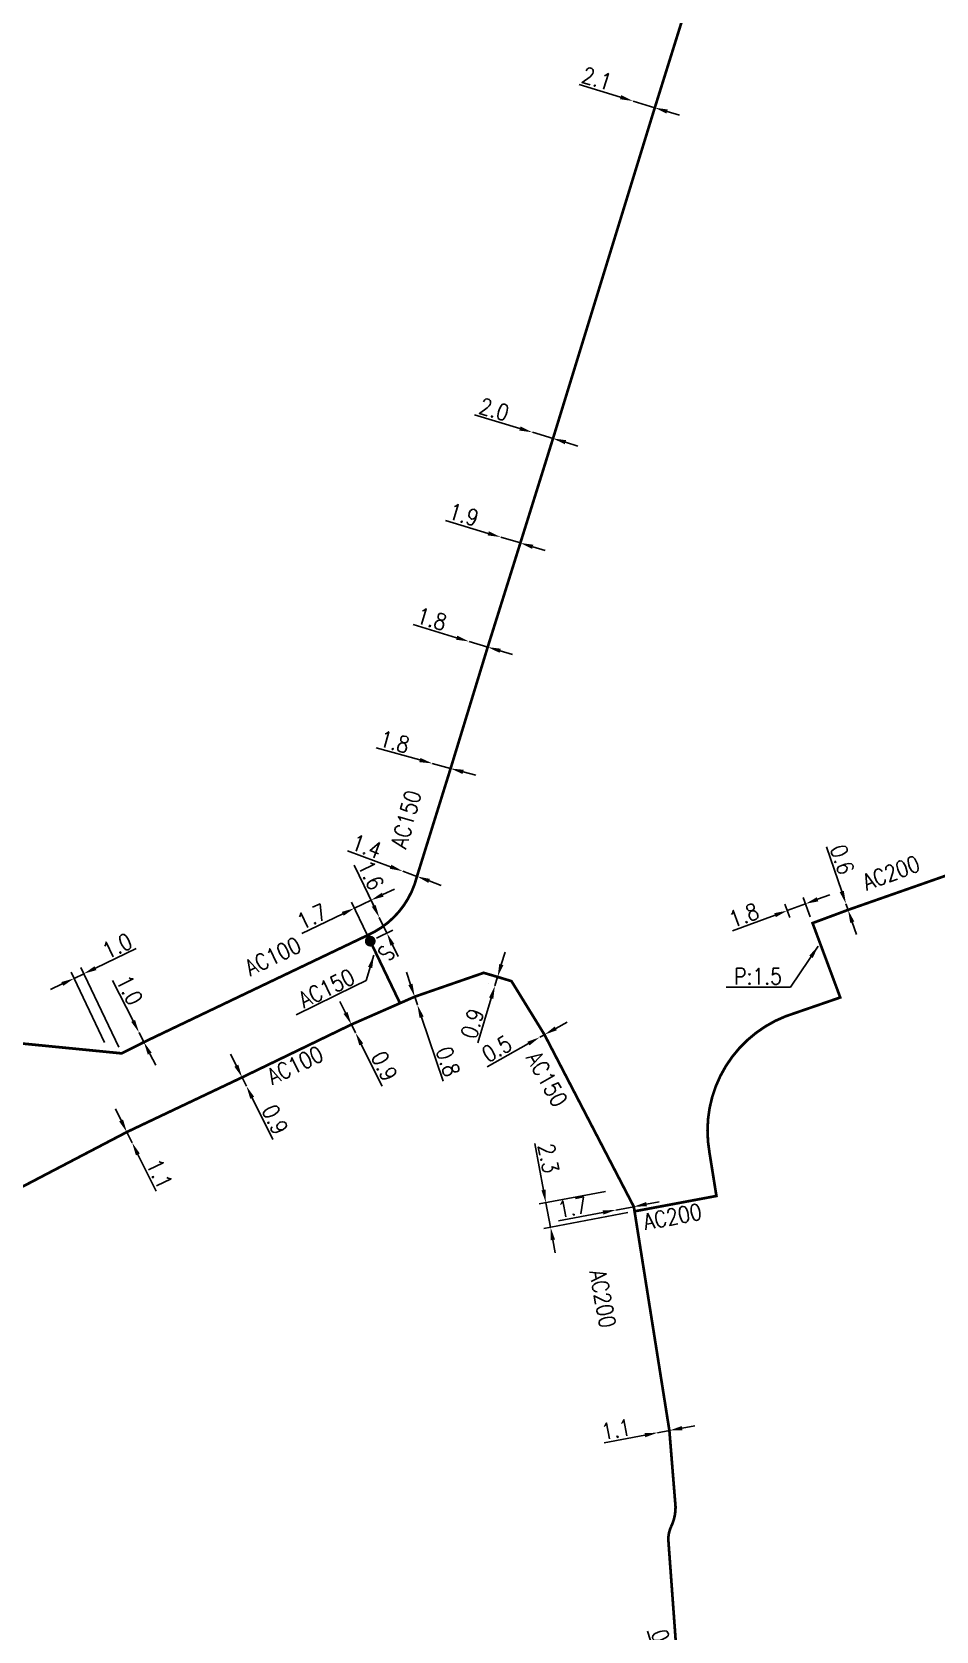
# Model space of a CAD drawing. Header units: millimetres. Extents: x 100882 to 102000, y 121995 to 123000.
# Drawn here: x 101259.4 to 101343, y 122327.5 to 122475.4 of the extents above; entities that cross this region are included whole.
import ezdxf
from ezdxf.enums import TextEntityAlignment as Align

# ---------------------------------------------------------------- set-up
doc = ezdxf.new("R2010")
doc.units = ezdxf.units.MM
doc.header["$PDMODE"] = 34
doc.linetypes.add('L_25_AP', pattern=[2000, 1000, 1000])
doc.layers.get('0').update_dxf_attribs({"linetype": 'CONTINUOUS'})
doc.layers.get('DEFPOINTS').update_dxf_attribs({"linetype": 'CONTINUOUS'})
doc.layers.add('L_150', color=1, linetype='CONTINUOUS')
doc.layers.add('L_300', color=7, linetype='CONTINUOUS')
doc.styles.add('G_ROMANS', font='ROMANS.SHX', dxfattribs={"width": 0.75})
doc.styles.get("Standard").update_dxf_attribs({"font": 'romans.shx', "width": 0.85})
doc.dimstyles.get("Standard").update_dxf_attribs({"dimtxt": 1.5, "dimasz": 1.2, "dimexe": 0.625, "dimexo": 0.625, "dimgap": 0.25, "dimtad": 1, "dimdec": 1, "dimzin": 0, "dimdsep": 46, "dimtxsty": 'Standard', "dimcen": -0.5, "dimadec": 0, "dimazin": 0, "dimtfac": 1, "dimtdec": 1, "dimtmove": 0, "dimatfit": 3, "dimfxl": 0, "dimtolj": 1, "dimtzin": 0, "dimarcsym": 0})

# ---------------------------------------------------------------- blocks, each defined once
blk = doc.blocks.new('*D352')
at = {"layer": 'DEFPOINTS', "color": 0, "linetype": 'Continuous', "transparency": 16777216}
for p in [(101313.04, 122368.29), (101306.92, 122367.14), (101315.12, 122366.35)]:
    blk.add_point(p, dxfattribs=at)
at = {"layer": 'L_150', "color": 0, "linetype": 'Continuous', "lineweight": -2, "transparency": 16777216}
for p, q in [((101306.7, 122368.32), (101305.89, 122372.62)), ((101312.42, 122368.18), (101306.31, 122367.03)), ((101307.35, 122364.88), (101306.92, 122367.14)), ((101314.51, 122366.23), (101306.74, 122364.77)), ((101307.57, 122363.7), (101307.79, 122362.52))]:
    blk.add_line(p, q, dxfattribs=at)
at = {"layer": 'L_150', "color": 0, "linetype": 'Continuous', "transparency": 16777216}
for points in [[(101306.9, 122368.36), (101306.51, 122368.29), (101306.92, 122367.14)], [(101307.77, 122363.74), (101307.37, 122363.67), (101307.35, 122364.88)]]:
    blk.add_solid(points, dxfattribs=at)
at = {"layer": 'L_150', "color": 0, "linetype": 'Continuous', "transparency": 16777216, "insert": (101307.17, 122371.25), "char_height": 1.5, "attachment_point": 5, "rotation": 280.6541}
blk.add_mtext('\\A1;2.3', dxfattribs=at)
blk = doc.blocks.new('*D353')
at = {"layer": 'DEFPOINTS', "color": 0, "linetype": 'Continuous', "transparency": 16777216}
for p in [(101313.38, 122366.47), (101313.38, 122366.47), (101315.05, 122366.78)]:
    blk.add_point(p, dxfattribs=at)
at = {"layer": 'L_150', "color": 0, "linetype": 'Continuous', "lineweight": -2, "transparency": 16777216}
for p, q in [((101315.05, 122366.78), (101313.38, 122366.47)), ((101316.23, 122367.01), (101317.41, 122367.23)), ((101312.2, 122366.24), (101308.09, 122365.46))]:
    blk.add_line(p, q, dxfattribs=at)
at = {"layer": 'L_150', "color": 0, "linetype": 'Continuous', "transparency": 16777216}
for points in [[(101312.17, 122366.44), (101312.24, 122366.05), (101313.38, 122366.47)], [(101316.19, 122367.21), (101316.27, 122366.81), (101315.05, 122366.78)]]:
    blk.add_solid(points, dxfattribs=at)
at = {"layer": 'L_150', "color": 0, "linetype": 'Continuous', "transparency": 16777216, "insert": (101309.37, 122366.72), "char_height": 1.5, "attachment_point": 5, "rotation": 10.7774}
blk.add_mtext('\\A1;1.7', dxfattribs=at)
blk = doc.blocks.new('*D354')
at = {"layer": 'DEFPOINTS', "color": 0, "linetype": 'Continuous', "transparency": 16777216}
for p in [(101296.42, 122407.78), (101296.42, 122407.78), (101298.11, 122407.31)]:
    blk.add_point(p, dxfattribs=at)
at = {"layer": 'L_150', "color": 0, "linetype": 'Continuous', "lineweight": -2, "transparency": 16777216}
for p, q in [((101295.27, 122408.1), (101291.23, 122409.21)), ((101298.11, 122407.31), (101296.42, 122407.78)), ((101299.27, 122407), (101300.43, 122406.68))]:
    blk.add_line(p, q, dxfattribs=at)
at = {"layer": 'L_150', "color": 0, "linetype": 'Continuous', "transparency": 16777216}
for points in [[(101295.32, 122408.29), (101295.21, 122407.9), (101296.42, 122407.78)], [(101299.32, 122407.19), (101299.22, 122406.8), (101298.11, 122407.31)]]:
    blk.add_solid(points, dxfattribs=at)
at = {"layer": 'L_150', "color": 0, "linetype": 'Continuous', "transparency": 16777216, "insert": (101292.93, 122409.78), "char_height": 1.5, "attachment_point": 5, "rotation": 344.6181}
blk.add_mtext('\\A1;1.8', dxfattribs=at)
blk = doc.blocks.new('*D355')
at = {"layer": 'DEFPOINTS', "color": 0, "linetype": 'Continuous', "transparency": 16777216}
for p in [(101299.82, 122419.06), (101299.82, 122419.06), (101301.54, 122418.54)]:
    blk.add_point(p, dxfattribs=at)
at = {"layer": 'L_150', "color": 0, "linetype": 'Continuous', "lineweight": -2, "transparency": 16777216}
for p, q in [((101298.67, 122419.41), (101294.66, 122420.62)), ((101301.54, 122418.54), (101299.82, 122419.06)), ((101302.69, 122418.2), (101303.84, 122417.85))]:
    blk.add_line(p, q, dxfattribs=at)
at = {"layer": 'L_150', "color": 0, "linetype": 'Continuous', "transparency": 16777216}
for points in [[(101298.73, 122419.6), (101298.61, 122419.22), (101299.82, 122419.06)], [(101302.75, 122418.39), (101302.64, 122418.01), (101301.54, 122418.54)]]:
    blk.add_solid(points, dxfattribs=at)
at = {"layer": 'L_150', "color": 0, "linetype": 'Continuous', "transparency": 16777216, "insert": (101296.38, 122421.14), "char_height": 1.5, "attachment_point": 5, "rotation": 343.2606}
blk.add_mtext('\\A1;1.8', dxfattribs=at)
blk = doc.blocks.new('*D356')
at = {"layer": 'DEFPOINTS', "color": 0, "linetype": 'Continuous', "transparency": 16777216}
for p in [(101302.74, 122428.72), (101302.74, 122428.72), (101304.56, 122428.17)]:
    blk.add_point(p, dxfattribs=at)
at = {"layer": 'L_150', "color": 0, "linetype": 'Continuous', "lineweight": -2, "transparency": 16777216}
for p, q in [((101301.59, 122429.06), (101297.64, 122430.25)), ((101304.56, 122428.17), (101302.74, 122428.72)), ((101305.71, 122427.82), (101306.85, 122427.47))]:
    blk.add_line(p, q, dxfattribs=at)
at = {"layer": 'L_150', "color": 0, "linetype": 'Continuous', "transparency": 16777216}
for points in [[(101301.65, 122429.25), (101301.53, 122428.87), (101302.74, 122428.72)], [(101305.76, 122428.01), (101305.65, 122427.63), (101304.56, 122428.17)]]:
    blk.add_solid(points, dxfattribs=at)
at = {"layer": 'L_150', "color": 0, "linetype": 'Continuous', "transparency": 16777216, "insert": (101299.33, 122430.79), "char_height": 1.5, "attachment_point": 5, "rotation": 343.2245}
blk.add_mtext('\\A1;1.9', dxfattribs=at)
blk = doc.blocks.new('*D357')
at = {"layer": 'DEFPOINTS', "color": 0, "linetype": 'Continuous', "transparency": 16777216}
for p in [(101305.67, 122438.41), (101305.67, 122438.41), (101307.58, 122437.84)]:
    blk.add_point(p, dxfattribs=at)
at = {"layer": 'L_150', "color": 0, "linetype": 'Continuous', "lineweight": -2, "transparency": 16777216}
for p, q in [((101304.52, 122438.76), (101300.33, 122440.02)), ((101307.58, 122437.84), (101305.67, 122438.41)), ((101307.76, 122438.43), (101307.76, 122438.43)), ((101308.73, 122437.49), (101309.88, 122437.14))]:
    blk.add_line(p, q, dxfattribs=at)
at = {"layer": 'L_150', "color": 0, "linetype": 'Continuous', "transparency": 16777216}
for points in [[(101304.58, 122438.95), (101304.46, 122438.57), (101305.67, 122438.41)], [(101308.79, 122437.68), (101308.67, 122437.3), (101307.58, 122437.84)]]:
    blk.add_solid(points, dxfattribs=at)
at = {"layer": 'L_150', "color": 0, "linetype": 'Continuous', "transparency": 16777216, "insert": (101302.14, 122440.52), "char_height": 1.5, "attachment_point": 5, "rotation": 343.1902}
blk.add_mtext('\\A1;2.0', dxfattribs=at)
blk = doc.blocks.new('*D358')
at = {"layer": 'DEFPOINTS', "color": 0, "linetype": 'Continuous', "transparency": 16777216}
for p in [(101314.98, 122469.05), (101314.98, 122469.05), (101316.99, 122468.43)]:
    blk.add_point(p, dxfattribs=at)
at = {"layer": 'L_150', "color": 0, "linetype": 'Continuous', "lineweight": -2, "transparency": 16777216}
for p, q in [((101313.83, 122469.41), (101310, 122470.59)), ((101316.99, 122468.43), (101314.98, 122469.05)), ((101318.13, 122468.08), (101319.28, 122467.73))]:
    blk.add_line(p, q, dxfattribs=at)
at = {"layer": 'L_150', "color": 0, "linetype": 'Continuous', "transparency": 16777216}
for points in [[(101313.89, 122469.6), (101313.77, 122469.22), (101314.98, 122469.05)], [(101318.19, 122468.27), (101318.07, 122467.89), (101316.99, 122468.43)]]:
    blk.add_solid(points, dxfattribs=at)
at = {"layer": 'L_150', "color": 0, "linetype": 'Continuous', "transparency": 16777216, "insert": (101311.64, 122471.13), "char_height": 1.5, "attachment_point": 5, "rotation": 342.8343}
blk.add_mtext('\\A1;2.1', dxfattribs=at)
blk = doc.blocks.new('L_300_11')
at = {"color": 0, "linetype": 'Continuous', "const_width": 0.497, "flags": 128}
blk.add_lwpolyline([(-0.25, 0, 1), (0.25, 0, 1)], format="xyb", close=True, dxfattribs=at)
at = {"color": 0, "linetype": 'Continuous', "style": 'G_ROMANS', "width": 0.75}
blk.add_text('S', height=1.5, dxfattribs=at).set_placement((0, 1.85), align=Align.MIDDLE)
at = {"color": 0, "linetype": 'Continuous', "width": 0.75, "flags": 3}
for tag, p in [('DEF_LEG', (0, -5)), ('DEF_COUP', (0, -7.5)), ('DEF_TYPE', (0, -10))]:
    blk.add_attdef(tag, text='', height=1.2, dxfattribs=at).set_placement(p, align=Align.MIDDLE)
blk = doc.blocks.new('*D368')
at = {"layer": 'DEFPOINTS', "color": 0, "linetype": 'Continuous', "transparency": 16777216}
for p in [(101290.75, 122395.13), (101291.52, 122393.52), (101290.68, 122391.34)]:
    blk.add_point(p, dxfattribs=at)
at = {"layer": 'L_300', "color": 0, "linetype": 'Continuous', "lineweight": -2, "transparency": 16777216}
for p, q in [((101291.84, 122395.64), (101292.92, 122396.16)), ((101290.41, 122391.91), (101288.95, 122394.95)), ((101290.75, 122395.13), (101289.22, 122394.39)), ((101291.25, 122394.08), (101290.48, 122395.69)), ((101288.14, 122393.87), (101284.36, 122392.06))]:
    blk.add_line(p, q, dxfattribs=at)
at = {"layer": 'L_300', "color": 0, "linetype": 'Continuous', "transparency": 16777216}
for points in [[(101288.05, 122394.05), (101288.22, 122393.69), (101289.22, 122394.39)], [(101291.75, 122395.82), (101291.92, 122395.46), (101290.75, 122395.13)]]:
    blk.add_solid(points, dxfattribs=at)
at = {"layer": 'L_300', "color": 0, "linetype": 'Continuous', "transparency": 16777216, "insert": (101285.28, 122393.61), "char_height": 1.5, "attachment_point": 5, "rotation": 25.6233}
blk.add_mtext('\\A1;1.7', dxfattribs=at)
blk = doc.blocks.new('*D389')
at = {"layer": 'DEFPOINTS', "color": 0, "linetype": 'Continuous', "transparency": 16777216}
for p in [(101268.17, 122373.68), (101268.66, 122372.7), (101268.66, 122372.7)]:
    blk.add_point(p, dxfattribs=at)
at = {"layer": 'L_150', "color": 0, "linetype": 'Continuous', "lineweight": -2, "transparency": 16777216}
for p, q in [((101267.64, 122374.76), (101267.11, 122375.84)), ((101268.17, 122373.68), (101268.66, 122372.7)), ((101269.19, 122371.62), (101270.89, 122368.2))]:
    blk.add_line(p, q, dxfattribs=at)
at = {"layer": 'L_150', "color": 0, "linetype": 'Continuous', "transparency": 16777216}
for points in [[(101267.82, 122374.85), (101267.46, 122374.67), (101268.17, 122373.68)], [(101269.37, 122371.71), (101269.01, 122371.53), (101268.66, 122372.7)]]:
    blk.add_solid(points, dxfattribs=at)
at = {"layer": 'L_150', "color": 0, "linetype": 'Continuous', "transparency": 16777216, "insert": (101271.2, 122369.82), "char_height": 1.5, "attachment_point": 5, "rotation": 296.3563}
blk.add_mtext('\\A1;1.1', dxfattribs=at)
blk = doc.blocks.new('*D390')
at = {"layer": 'DEFPOINTS', "color": 0, "linetype": 'Continuous', "transparency": 16777216}
for p in [(101278.83, 122378.74), (101279.23, 122377.94), (101279.23, 122377.94)]:
    blk.add_point(p, dxfattribs=at)
at = {"layer": 'L_150', "color": 0, "linetype": 'Continuous', "lineweight": -2, "transparency": 16777216}
for p, q in [((101278.3, 122379.82), (101277.77, 122380.89)), ((101278.83, 122378.74), (101279.23, 122377.94)), ((101279.76, 122376.86), (101281.68, 122373))]:
    blk.add_line(p, q, dxfattribs=at)
at = {"layer": 'L_150', "color": 0, "linetype": 'Continuous', "transparency": 16777216}
for points in [[(101278.48, 122379.91), (101278.12, 122379.73), (101278.83, 122378.74)], [(101279.94, 122376.95), (101279.58, 122376.77), (101279.23, 122377.94)]]:
    blk.add_solid(points, dxfattribs=at)
at = {"layer": 'L_150', "color": 0, "linetype": 'Continuous', "transparency": 16777216, "insert": (101281.88, 122374.84), "char_height": 1.5, "attachment_point": 5, "rotation": 296.3608}
blk.add_mtext('\\A1;0.9', dxfattribs=at)
blk = doc.blocks.new('*D391')
at = {"layer": 'DEFPOINTS', "color": 0, "linetype": 'Continuous', "transparency": 16777216}
for p in [(101288.94, 122383.63), (101289.32, 122382.87), (101289.32, 122382.87)]:
    blk.add_point(p, dxfattribs=at)
at = {"layer": 'L_150', "color": 0, "linetype": 'Continuous', "lineweight": -2, "transparency": 16777216}
for p, q in [((101288.4, 122384.7), (101287.86, 122385.77)), ((101288.94, 122383.63), (101289.32, 122382.87)), ((101289.85, 122381.79), (101291.78, 122377.94))]:
    blk.add_line(p, q, dxfattribs=at)
at = {"layer": 'L_150', "color": 0, "linetype": 'Continuous', "transparency": 16777216}
for points in [[(101288.58, 122384.79), (101288.22, 122384.61), (101288.94, 122383.63)], [(101290.03, 122381.88), (101289.67, 122381.7), (101289.32, 122382.87)]]:
    blk.add_solid(points, dxfattribs=at)
at = {"layer": 'L_150', "color": 0, "linetype": 'Continuous', "transparency": 16777216, "insert": (101291.98, 122379.78), "char_height": 1.5, "attachment_point": 5, "rotation": 296.59}
blk.add_mtext('\\A1;0.9', dxfattribs=at)
blk = doc.blocks.new('*D396')
at = {"layer": 'DEFPOINTS', "color": 0, "linetype": 'Continuous', "transparency": 16777216}
for p in [(101263.29, 122387.89), (101266.38, 122381.41), (101267.7, 122380.96)]:
    blk.add_point(p, dxfattribs=at)
at = {"layer": 'L_150', "color": 0, "linetype": 'Continuous', "lineweight": -2, "transparency": 16777216}
for p, q in [((101265.27, 122388.84), (101269.05, 122390.65)), ((101266.11, 122381.98), (101263.02, 122388.46)), ((101267.43, 122381.53), (101263.92, 122388.89)), ((101262.2, 122387.38), (101261.12, 122386.86)), ((101263.29, 122387.89), (101264.19, 122388.33))]:
    blk.add_line(p, q, dxfattribs=at)
at = {"layer": 'L_150', "color": 0, "linetype": 'Continuous', "transparency": 16777216}
for points in [[(101265.19, 122389.02), (101265.36, 122388.66), (101264.19, 122388.33)], [(101262.12, 122387.56), (101262.29, 122387.2), (101263.29, 122387.89)]]:
    blk.add_solid(points, dxfattribs=at)
at = {"layer": 'L_150', "color": 0, "linetype": 'Continuous', "transparency": 16777216, "insert": (101267.27, 122390.9), "char_height": 1.5, "attachment_point": 5, "rotation": 25.5031}
blk.add_mtext('\\A1;1.0', dxfattribs=at)
blk = doc.blocks.new('*D397')
at = {"layer": 'DEFPOINTS', "color": 0, "linetype": 'Continuous', "transparency": 16777216}
for p in [(101269.3, 122382.89), (101269.3, 122382.89), (101269.75, 122382)]:
    blk.add_point(p, dxfattribs=at)
at = {"layer": 'L_150', "color": 0, "linetype": 'Continuous', "lineweight": -2, "transparency": 16777216}
for p, q in [((101268.75, 122383.96), (101266.86, 122387.7)), ((101269.75, 122382), (101269.3, 122382.89)), ((101270.29, 122380.93), (101270.84, 122379.86))]:
    blk.add_line(p, q, dxfattribs=at)
at = {"layer": 'L_150', "color": 0, "linetype": 'Continuous', "transparency": 16777216}
for points in [[(101268.93, 122384.05), (101268.58, 122383.87), (101269.3, 122382.89)], [(101270.47, 122381.02), (101270.11, 122380.84), (101269.75, 122382)]]:
    blk.add_solid(points, dxfattribs=at)
at = {"layer": 'L_150', "color": 0, "linetype": 'Continuous', "transparency": 16777216, "insert": (101268.43, 122386.82), "char_height": 1.5, "attachment_point": 5, "rotation": 296.8982}
blk.add_mtext('\\A1;1.0', dxfattribs=at)
blk = doc.blocks.new('*D402')
at = {"layer": 'DEFPOINTS', "color": 0, "linetype": 'Continuous', "transparency": 16777216}
for p in [(101329.23, 122394.16), (101329.68, 122392.94), (101331.58, 122393.01)]:
    blk.add_point(p, dxfattribs=at)
at = {"layer": 'L_150', "color": 0, "linetype": 'Continuous', "lineweight": -2, "transparency": 16777216}
for p, q in [((101329.47, 122393.53), (101329.01, 122394.75)), ((101330.92, 122394.79), (101329.23, 122394.16)), ((101331.36, 122393.6), (101330.7, 122395.38)), ((101332.04, 122395.21), (101333.17, 122395.63)), ((101328.11, 122393.74), (101324.18, 122392.28))]:
    blk.add_line(p, q, dxfattribs=at)
at = {"layer": 'L_150', "color": 0, "linetype": 'Continuous', "transparency": 16777216}
for points in [[(101331.97, 122395.4), (101332.11, 122395.02), (101330.92, 122394.79)], [(101328.04, 122393.93), (101328.18, 122393.56), (101329.23, 122394.16)]]:
    blk.add_solid(points, dxfattribs=at)
at = {"layer": 'L_150', "color": 0, "linetype": 'Continuous', "transparency": 16777216, "insert": (101325.23, 122393.74), "char_height": 1.5, "attachment_point": 5, "rotation": 20.4159}
blk.add_mtext('\\A1;1.8', dxfattribs=at)
blk = doc.blocks.new('*D439')
at = {"layer": 'DEFPOINTS', "color": 0, "linetype": 'Continuous', "transparency": 16777216}
for p in [(101318.49, 122320.68), (101318.66, 122320.16), (101318.66, 122320.16)]:
    blk.add_point(p, dxfattribs=at)
at = {"layer": 'L_150', "color": 0, "linetype": 'Continuous', "lineweight": -2, "transparency": 16777216}
for p, q in [((101318.13, 122321.82), (101316.32, 122327.52)), ((101318.66, 122320.16), (101318.49, 122320.68)), ((101319.02, 122319.01), (101319.38, 122317.87))]:
    blk.add_line(p, q, dxfattribs=at)
at = {"layer": 'L_150', "color": 0, "linetype": 'Continuous', "transparency": 16777216}
for points in [[(101318.32, 122321.88), (101317.94, 122321.76), (101318.49, 122320.68)], [(101319.21, 122319.07), (101318.83, 122318.95), (101318.66, 122320.16)]]:
    blk.add_solid(points, dxfattribs=at)
at = {"layer": 'L_150', "color": 0, "linetype": 'Continuous', "transparency": 16777216, "insert": (101317.76, 122326.31), "char_height": 1.5, "attachment_point": 5, "rotation": 287.5716}
blk.add_mtext('\\A1;0.6', dxfattribs=at)
blk = doc.blocks.new('*D453')
at = {"layer": 'DEFPOINTS', "color": 0, "linetype": 'Continuous', "transparency": 16777216}
for p in [(101334.67, 122394.8), (101334.67, 122394.8), (101334.86, 122394.23)]:
    blk.add_point(p, dxfattribs=at)
at = {"layer": 'L_150', "color": 0, "linetype": 'Continuous', "lineweight": -2, "transparency": 16777216}
for p, q in [((101334.28, 122395.93), (101332.86, 122400.07)), ((101334.86, 122394.23), (101334.67, 122394.8)), ((101335.25, 122393.1), (101335.64, 122391.96))]:
    blk.add_line(p, q, dxfattribs=at)
at = {"layer": 'L_150', "color": 0, "linetype": 'Continuous', "transparency": 16777216}
for points in [[(101334.47, 122396), (101334.09, 122395.87), (101334.67, 122394.8)], [(101335.44, 122393.16), (101335.06, 122393.03), (101334.86, 122394.23)]]:
    blk.add_solid(points, dxfattribs=at)
at = {"layer": 'L_150', "color": 0, "linetype": 'Continuous', "transparency": 16777216, "insert": (101334.32, 122398.89), "char_height": 1.5, "attachment_point": 5, "rotation": 288.8634}
blk.add_mtext('\\A1;0.6', dxfattribs=at)
blk = doc.blocks.new('*D455')
at = {"layer": 'DEFPOINTS', "color": 0, "linetype": 'Continuous', "transparency": 16777216}
for p in [(101317.25, 122345.87), (101317.25, 122345.87), (101318.34, 122346.07)]:
    blk.add_point(p, dxfattribs=at)
at = {"layer": 'L_150', "color": 0, "linetype": 'Continuous', "lineweight": -2, "transparency": 16777216}
for p, q in [((101316.07, 122345.65), (101312.32, 122344.94)), ((101318.34, 122346.07), (101317.25, 122345.87)), ((101319.51, 122346.29), (101320.69, 122346.52))]:
    blk.add_line(p, q, dxfattribs=at)
at = {"layer": 'L_150', "color": 0, "linetype": 'Continuous', "transparency": 16777216}
for points in [[(101316.04, 122345.84), (101316.11, 122345.45), (101317.25, 122345.87)], [(101319.48, 122346.49), (101319.55, 122346.1), (101318.34, 122346.07)]]:
    blk.add_solid(points, dxfattribs=at)
at = {"layer": 'L_150', "color": 0, "linetype": 'Continuous', "transparency": 16777216, "insert": (101313.42, 122346.17), "char_height": 1.5, "attachment_point": 5, "rotation": 10.6362}
blk.add_mtext('\\A1;1.1', dxfattribs=at)
blk = doc.blocks.new('*D456')
at = {"layer": 'DEFPOINTS', "color": 0, "linetype": 'Continuous', "transparency": 16777216}
for p in [(101306.79, 122382.69), (101306.35, 122382.45), (101306.35, 122382.45)]:
    blk.add_point(p, dxfattribs=at)
at = {"layer": 'L_150', "color": 0, "linetype": 'Continuous', "lineweight": -2, "transparency": 16777216}
for p, q in [((101306.79, 122382.69), (101306.35, 122382.45)), ((101307.84, 122383.27), (101308.89, 122383.86)), ((101305.31, 122381.86), (101301.49, 122379.73))]:
    blk.add_line(p, q, dxfattribs=at)
at = {"layer": 'L_150', "color": 0, "linetype": 'Continuous', "transparency": 16777216}
for points in [[(101307.74, 122383.45), (101307.94, 122383.1), (101306.79, 122382.69)], [(101305.21, 122382.04), (101305.4, 122381.69), (101306.35, 122382.45)]]:
    blk.add_solid(points, dxfattribs=at)
at = {"layer": 'L_150', "color": 0, "linetype": 'Continuous', "transparency": 16777216, "insert": (101302.39, 122381.38), "char_height": 1.5, "attachment_point": 5, "rotation": 29.1424}
blk.add_mtext('\\A1;0.5', dxfattribs=at)
blk = doc.blocks.new('*D457')
at = {"layer": 'DEFPOINTS', "color": 0, "linetype": 'Continuous', "transparency": 16777216}
for p in [(101302.21, 122387.21), (101302.21, 122387.21), (101302.46, 122388.03)]:
    blk.add_point(p, dxfattribs=at)
at = {"layer": 'L_150', "color": 0, "linetype": 'Continuous', "lineweight": -2, "transparency": 16777216}
for p, q in [((101302.8, 122389.17), (101303.15, 122390.32)), ((101301.61, 122387.39), (101301.61, 122387.39)), ((101301.86, 122388.2), (101301.86, 122388.2)), ((101302.46, 122388.03), (101302.21, 122387.21)), ((101301.87, 122386.06), (101300.63, 122381.93))]:
    blk.add_line(p, q, dxfattribs=at)
at = {"layer": 'L_150', "color": 0, "linetype": 'Continuous', "transparency": 16777216}
for points in [[(101302.61, 122389.23), (101302.99, 122389.12), (101302.46, 122388.03)], [(101301.67, 122386.12), (101302.06, 122386), (101302.21, 122387.21)]]:
    blk.add_solid(points, dxfattribs=at)
at = {"layer": 'L_150', "color": 0, "linetype": 'Continuous', "transparency": 16777216, "insert": (101300.12, 122383.71), "char_height": 1.5, "attachment_point": 5, "rotation": 73.2705}
blk.add_mtext('\\A1;0.9', dxfattribs=at)
blk = doc.blocks.new('*D458')
at = {"layer": 'DEFPOINTS', "color": 0, "linetype": 'Continuous', "transparency": 16777216}
for p in [(101294.79, 122386.2), (101295.04, 122385.44), (101295.04, 122385.44)]:
    blk.add_point(p, dxfattribs=at)
at = {"layer": 'L_150', "color": 0, "linetype": 'Continuous', "lineweight": -2, "transparency": 16777216}
for p, q in [((101294.4, 122387.33), (101294.02, 122388.47)), ((101294.79, 122386.2), (101295.04, 122385.44)), ((101295.43, 122384.3), (101297.43, 122378.38))]:
    blk.add_line(p, q, dxfattribs=at)
at = {"layer": 'L_150', "color": 0, "linetype": 'Continuous', "transparency": 16777216}
for points in [[(101294.59, 122387.4), (101294.21, 122387.27), (101294.79, 122386.2)], [(101295.62, 122384.37), (101295.24, 122384.24), (101295.04, 122385.44)]]:
    blk.add_solid(points, dxfattribs=at)
at = {"layer": 'L_150', "color": 0, "linetype": 'Continuous', "transparency": 16777216, "insert": (101297.87, 122380.2), "char_height": 1.5, "attachment_point": 5, "rotation": 288.6908}
blk.add_mtext('\\A1;0.8', dxfattribs=at)
blk = doc.blocks.new('*D459')
at = {"layer": 'DEFPOINTS', "color": 0, "linetype": 'Continuous', "transparency": 16777216}
for p in [(101291.52, 122393.52), (101291.52, 122393.52), (101290.68, 122391.34)]:
    blk.add_point(p, dxfattribs=at)
at = {"layer": 'L_300', "color": 0, "linetype": 'Continuous', "lineweight": -2, "transparency": 16777216}
for p, q in [((101291, 122394.6), (101289.19, 122398.38)), ((101292.22, 122392.08), (101291.52, 122393.52)), ((101291.25, 122391.61), (101292.78, 122392.35)), ((101292.73, 122391), (101293.25, 122389.91))]:
    blk.add_line(p, q, dxfattribs=at)
at = {"layer": 'L_300', "color": 0, "linetype": 'Continuous', "transparency": 16777216}
for points in [[(101291.18, 122394.69), (101290.82, 122394.52), (101291.52, 122393.52)], [(101292.91, 122391.08), (101292.55, 122390.91), (101292.22, 122392.08)]]:
    blk.add_solid(points, dxfattribs=at)
at = {"layer": 'L_300', "color": 0, "linetype": 'Continuous', "transparency": 16777216, "insert": (101290.74, 122397.46), "char_height": 1.5, "attachment_point": 5, "rotation": 295.6233}
blk.add_mtext('\\A1;1.6', dxfattribs=at)
blk = doc.blocks.new('*D460')
at = {"layer": 'DEFPOINTS', "color": 0, "linetype": 'Continuous', "transparency": 16777216}
for p in [(101293.68, 122397.81), (101293.68, 122397.81), (101295, 122397.33)]:
    blk.add_point(p, dxfattribs=at)
at = {"layer": 'L_150', "color": 0, "linetype": 'Continuous', "lineweight": -2, "transparency": 16777216}
for p, q in [((101292.56, 122398.22), (101288.57, 122399.69)), ((101295, 122397.33), (101293.68, 122397.81)), ((101296.12, 122396.91), (101297.25, 122396.5))]:
    blk.add_line(p, q, dxfattribs=at)
at = {"layer": 'L_150', "color": 0, "linetype": 'Continuous', "transparency": 16777216}
for points in [[(101292.63, 122398.41), (101292.49, 122398.04), (101293.68, 122397.81)], [(101296.19, 122397.1), (101296.06, 122396.73), (101295, 122397.33)]]:
    blk.add_solid(points, dxfattribs=at)
at = {"layer": 'L_150', "color": 0, "linetype": 'Continuous', "transparency": 16777216, "insert": (101290.34, 122400.1), "char_height": 1.5, "attachment_point": 5, "rotation": 339.8391}
blk.add_mtext('\\A1;1.4', dxfattribs=at)

msp = doc.modelspace()

# ---------------------------------------------------------------- linework, layer by layer
at = {"layer": 'L_150', "linetype": 'L_25_AP', "const_width": 0.25, "flags": 128}
for points in [[(101409.39, 123000), (101408.13, 122979.93), (101406.49, 122955.58), (101405.84, 122942.98), (101405.95, 122910.95), (101406.34, 122903.66), (101406.7, 122892.01), (101406.88, 122887.52), (101406.88, 122887.52), (101408.13, 122873.68), (101408.12, 122855.55), (101408.3, 122843.5), (101408.67, 122832.69), (101409.06, 122818.28), (101409.13, 122810.25), (101408.81, 122797.62), (101408.68, 122786.18), (101407.89, 122762.98), (101407.34, 122747.65), (101407.34, 122747.65), (101407.43, 122733.86), (101407.44, 122732.26), (101406.98, 122726.8), (101406.8, 122715), (101406.63, 122686.58), (101406.47, 122680.36), (101406.42, 122678.28), (101406.4, 122675.3), (101406.35, 122666.9), (101405.84, 122653.1), (101405.13, 122642.44), (101402.73, 122627.63), (101402.73, 122627.63, -0.063627), (101396.84, 122609.07), (101396.47, 122608.23), (101396.05, 122607.32), (101396.05, 122607.32), (101389.31, 122610.41), (101389.31, 122610.41), (101388.7, 122609.02), (101384.98, 122602.11), (101379.43, 122593.49), (101369.74, 122580.28), (101361.01, 122568.48), (101354.56, 122559.06), (101349.45, 122551.01), (101349.45, 122551.01), (101340, 122533.46), (101338.76, 122530.92), (101335.17, 122523.57), (101330.8, 122511.61), (101326.81, 122499.86), (101316.99, 122468.43), (101307.58, 122437.84), (101304.56, 122428.17), (101301.54, 122418.54), (101298.11, 122407.31), (101295, 122397.33, -0.23157), (101290.42, 122391.88), (101290.42, 122391.88), (101269.75, 122382), (101269.75, 122382), (101269.75, 122382), (101269.75, 122382), (101269.75, 122382), (101269.75, 122382), (101269.75, 122382), (101267.7, 122380.96), (101267.7, 122380.96), (101246.05, 122383.1), (101208.38, 122386.97), (101191.73, 122388.57), (101167.3, 122390.93), (101165.07, 122391.18), (101146.73, 122381.73), (101146.73, 122381.73), (101146.73, 122381.73), (101146.73, 122381.73), (101146.73, 122381.73), (101143.46, 122379.99), (101143.46, 122379.99), (101143.46, 122379.99), (101143.46, 122379.99), (101139.24, 122376.42), (101130.98, 122368.96), (101130.98, 122368.96), (101130.98, 122368.96), (101130.98, 122368.96), (101130.98, 122368.96), (101127.34, 122365.59), (101139.18, 122357.83), (101139.18, 122357.83), (101139.18, 122357.83), (101139.18, 122357.83), (101139.18, 122357.83, 0.076081), (101158.48, 122351.46, 0.063102), (101181.83, 122349.11), (101181.83, 122349.11), (101183.87, 122349.13), (101183.89, 122341.38)], [(101315.12, 122366.35), (101322.69, 122367.77), (101322.69, 122367.77), (101322.05, 122371.77, -0.358137), (101329.06, 122384.38), (101334.14, 122386.13), (101331.58, 122393.01), (101334.86, 122394.23), (101355.5, 122401.46), (101356.83, 122401.93), (101357.25, 122402.07)], [(101319.34, 122320.95), (101318.24, 122336.01, -0.102634), (101318.49, 122337.16), (101318.49, 122337.16), (101318.49, 122337.16, 0.116915), (101318.91, 122339.02), (101318.34, 122346.07), (101318.34, 122346.07), (101318.34, 122346.07), (101318.34, 122346.07), (101318.34, 122346.07), (101315.12, 122366.35), (101315.12, 122366.35), (101315.12, 122366.35), (101315.12, 122366.35), (101315.12, 122366.35), (101315.12, 122366.35), (101315.05, 122366.78), (101315.05, 122366.78), (101306.79, 122382.69), (101306.79, 122382.69), (101306.79, 122382.69), (101306.79, 122382.69), (101303.74, 122387.64), (101302.46, 122388.03), (101301.17, 122388.41), (101294.79, 122386.2), (101293.43, 122385.6), (101288.94, 122383.63), (101288.94, 122383.63), (101278.83, 122378.74), (101278.83, 122378.74), (101268.17, 122373.68), (101256.23, 122367.43), (101249.8, 122364.47), (101248.88, 122364.08), (101245.93, 122361.49), (101245.93, 122361.49), (101245.84, 122361.34), (101240.12, 122351.52), (101236.79, 122341.03), (101236.52, 122340.07), (101232.7, 122326.15), (101231.48, 122321.6)]]:
    msp.add_lwpolyline(points, format="xyb", dxfattribs=at)
msp.add_lwpolyline([(101293.43, 122385.6), (101290.42, 122391.88)], dxfattribs=at)

# ---------------------------------------------------------------- block references
at = {"layer": 'L_300', "rotation": 233.2148815226554}
msp.add_blockref('L_300_11', (101290.68, 122391.34), dxfattribs=at)

# ---------------------------------------------------------------- texts
at = {"layer": 'L_150', "linetype": 'Continuous', "width": 0.85}
for s, rotation, p in [('AC150', 74.6181, (101294, 122399.81)), ('AC200', 20.4159, (101336.58, 122396.02)), ('AC100', 25.8789, (101279.58, 122388.09)), ('AC100', 25.7962, (101281.63, 122378.02)), ('AC150', 299.1427, (101305.05, 122380.57)), ('AC200', 10.6541, (101316.12, 122364.62)), ('AC200', 280.5931, (101310.95, 122360.78))]:
    msp.add_text(s, height=1.5, rotation=rotation, dxfattribs=at).set_placement(p)
at = {"layer": 'L_150', "linetype": 'Continuous', "insert": (101289.41, 122387.51), "char_height": 1.5, "attachment_point": 9, "rotation": 26.1988}
msp.add_mtext('\\A1;AC150', dxfattribs=at)
at = {"layer": 'L_150', "linetype": 'Continuous', "insert": (101328.75, 122387.34), "char_height": 1.5, "attachment_point": 9}
msp.add_mtext('\\A1;P:1.5', dxfattribs=at)

# ---------------------------------------------------------------- dimensions: what is measured, and where the dimension line sits
at = {"layer": 'L_150', "linetype": 'Continuous'}
for base, p1, p2, angle, picture, middle in [((101314.98, 122469.05), (101316.99, 122468.43), (101314.98, 122469.05), 342.8343, '*D358', (101311.34, 122470.18)), ((101305.67, 122438.41), (101307.58, 122437.84), (101305.67, 122438.41), 343.1902, '*D357', (101301.85, 122439.57)), ((101302.74, 122428.72), (101304.56, 122428.17), (101302.74, 122428.72), 343.2245, '*D356', (101299.04, 122429.83)), ((101299.82, 122419.06), (101301.54, 122418.54), (101299.82, 122419.06), 343.2606, '*D355', (101296.09, 122420.18)), ((101296.42, 122407.78), (101298.11, 122407.31), (101296.42, 122407.78), 344.6181, '*D354', (101292.67, 122408.81)), ((101293.68, 122397.81), (101295, 122397.33), (101293.68, 122397.81), 339.8391, '*D460', (101290, 122399.16)), ((101334.67, 122394.8), (101334.86, 122394.23), (101334.67, 122394.8), 288.8634, '*D453', (101333.38, 122398.57)), ((101329.23, 122394.16), (101331.58, 122393.01), (101329.68, 122392.94), 20.4159, '*D402', (101325.58, 122392.8)), ((101263.29, 122387.89), (101267.7, 122380.96), (101266.38, 122381.41), 25.5031, '*D396', (101267.7, 122390)), ((101302.21, 122387.21), (101302.46, 122388.03), (101302.21, 122387.21), 73.2705, '*D457', (101301.07, 122383.42)), ((101269.3, 122382.89), (101269.75, 122382), (101269.3, 122382.89), 296.8982, '*D397', (101267.54, 122386.37)), ((101295.04, 122385.44), (101294.79, 122386.2), (101295.04, 122385.44), 108.6908, '*D458', (101296.92, 122379.88)), ((101289.3156, 122382.8669), (101288.9351, 122383.627), (101289.3156, 122382.8669), 116.59, '*D391', (101291.086, 122379.3299)), ((101306.35, 122382.45), (101306.79, 122382.69), (101306.35, 122382.45), 29.1424, '*D456', (101302.87, 122380.5)), ((101279.23, 122377.94), (101278.83, 122378.74), (101279.23, 122377.94), 116.3608, '*D390', (101280.99, 122374.39)), ((101268.66, 122372.7), (101268.17, 122373.68), (101268.66, 122372.7), 116.3563, '*D389', (101270.31, 122369.37)), ((101306.92, 122367.14), (101315.12, 122366.35), (101313.04, 122368.29), 280.6541, '*D352', (101306.19, 122371.06)), ((101313.38, 122366.47), (101315.05, 122366.78), (101313.38, 122366.47), 10.7774, '*D353', (101309.56, 122365.74)), ((101317.25, 122345.87), (101318.34, 122346.07), (101317.25, 122345.87), 10.6362, '*D455', (101313.61, 122345.18)), ((101318.6567, 122320.1562), (101318.4906, 122320.6805), (101318.6567, 122320.1562), 107.5716, '*D439', (101316.8021, 122326.0124))]:
    dim = msp.add_linear_dim(base=base, p1=p1, p2=p2, angle=angle, dimstyle='Standard', dxfattribs=at)
    dim.commit()
    dim.dimension.update_dxf_attribs({"geometry": picture, "text_midpoint": middle, "dimtype": 160})
at = {"layer": 'L_300', "linetype": 'Continuous'}
for base, angle, picture, middle in [((101291.52, 122393.52), 295.6233, '*D459', (101289.84, 122397.03)), ((101290.75, 122395.13), 205.6233, '*D368', (101285.71, 122392.71))]:
    dim = msp.add_linear_dim(base=base, p1=(101290.68, 122391.34), p2=(101291.52, 122393.52), angle=angle, dimstyle='Standard', dxfattribs=at)
    dim.commit()
    dim.dimension.update_dxf_attribs({"geometry": picture, "text_midpoint": middle, "dimtype": 160})

# ---------------------------------------------------------------- leaders
at = {"layer": 'L_150', "linetype": 'Continuous', "annotation_type": 0, "has_hookline": 1, "hookline_direction": 1, "text_width": 5.77, "horizontal_direction": (0.897267, 0.441487, 0)}
msp.add_leader([(101291.02, 122390.05), (101290.31, 122387.71), (101289.23, 122387.18)], dimstyle='Standard', dxfattribs=at)
at = {"layer": 'L_150', "linetype": 'Continuous', "annotation_type": 0, "has_hookline": 1, "hookline_direction": 1, "text_width": 4.49}
msp.add_leader([(101332.11, 122390.89), (101329.54, 122387.09), (101328.34, 122387.09)], dimstyle='Standard', dxfattribs=at)

doc.saveas('drawing.dxf')
